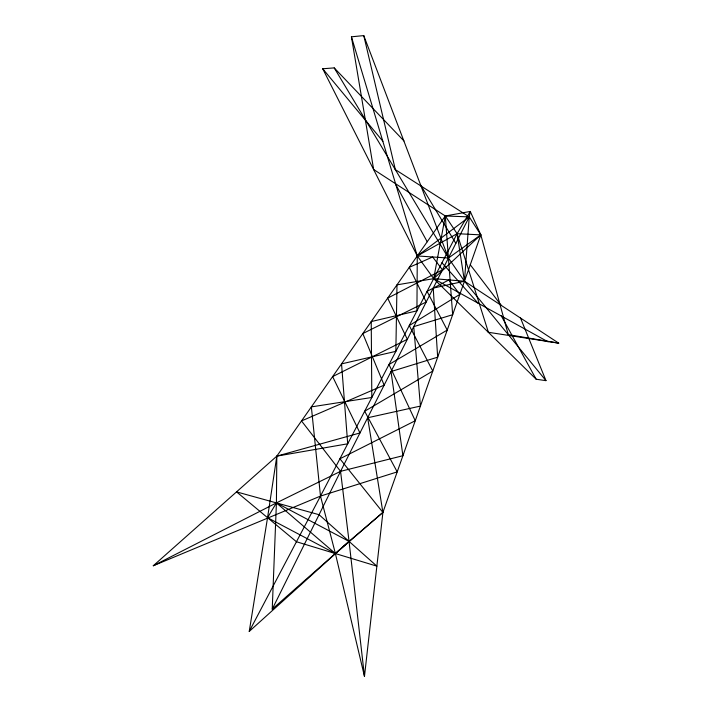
<?xml version="1.0" encoding="UTF-8"?>
<svg xmlns="http://www.w3.org/2000/svg" width="712" height="712" viewBox="0 0 712 712"><rect width="100%" height="100%" fill="white"/><g stroke="black" fill="none" stroke-linecap="round" stroke-linejoin="round"><path stroke-width="1.07" d="M403.971 140.958L334.213 67.898L322.714 68.761L417.276 255.946L433.697 278.659L536.172 379.229L545.979 380.653L464.464 281.213L448.427 258.038L363.77 35.6L351.425 36.81L417.276 255.946L416.929 310.859L371.228 321.566L371.824 397.483L311.358 406.899L320.489 496.086L335.397 553.562L364.473 676.4L382.905 512.426L480.814 234.871L470.258 211.446L445.303 215.994L373.56 169.447M488.441 332.415L457.104 233.696L445.303 215.994L452.654 314.704L413.734 326.639L420.418 406.08L367.659 417.757L382.905 512.426L349.049 541.396L272.233 609.161L276.416 502.903L276.817 456.134L445.303 215.994L469.244 216.884L480.814 234.871L508.315 334.747M153.276 565.764L276.416 502.903L340.558 471.335L402.912 455.716L391.022 371.548L437.666 357.184L433.225 288.102L464.464 281.213L469.244 216.884L470.258 211.446L457.104 233.696L320.489 496.086L249.245 631.419L349.049 541.396L340.558 471.335L301.505 420.943L384.151 385.139L362.808 333.572L426.194 302.004L409.293 267.32L432.673 256.979L442.464 269.839L387.666 298.141L407.317 339.33L332.629 376.595L359.969 432.958L276.817 456.134L153.276 565.764L320.489 496.086L397.207 471.896L364.669 411.233L432.771 371.068L409.267 325.571L459.818 294.394L448.907 279.923L427.075 291.368L447.225 330.083L389.001 364.508L415.247 420.756L339.909 458.786L382.905 512.426L335.397 553.562L267.552 517.686L276.817 456.134L347.714 443.798L341.546 363.877L395.845 351.354L396.993 284.853L433.697 278.659L464.464 281.213L558.724 343.157L488.334 332.282M249.245 631.419L267.552 517.686L276.416 502.903L349.049 541.396L364.473 676.4M548.187 341.902L433.697 278.659L445.303 215.994M272.233 609.161L340.558 471.335L469.244 216.884L395.231 169.536M433.697 278.659L480.814 234.871L457.104 233.696L417.276 255.946L448.427 258.038L480.814 234.871M417.276 255.946L469.244 216.884M508.243 334.613L558.724 343.157M276.416 502.903L335.397 553.562M441.965 262.764L478.072 303.196M322.714 68.761L382.931 141.323M470.267 264.775L501.346 305.475M420.641 185.067L455.84 243.379M334.213 67.898L448.427 258.038M501.266 315.861L536.172 379.229M395.836 184.684L427.227 241.768M520.445 317.872L545.979 380.653M363.77 35.6L395.374 169.714M351.425 36.81L373.667 169.625M457.104 233.696L464.464 281.213M319.056 514.705L236.544 491.876L296.45 541.743L376.87 566.147L319.056 514.705"/></g></svg>
